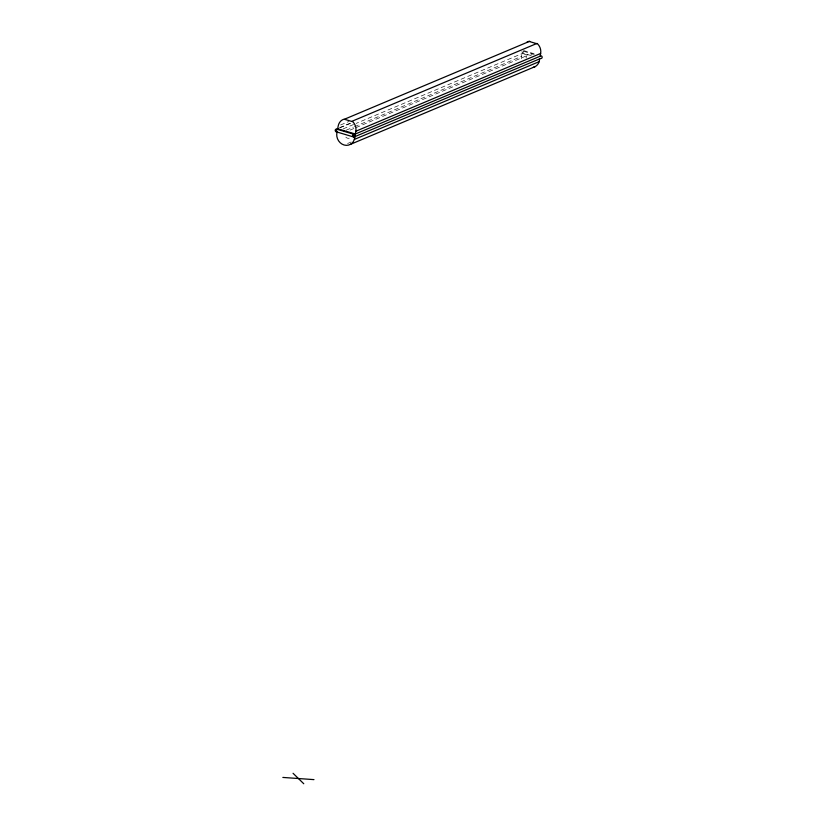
<?xml version="1.0" encoding="UTF-8"?>
<svg xmlns="http://www.w3.org/2000/svg" width="825" height="825" viewBox="0 0 825 825"><rect width="100%" height="100%" fill="white"/><g stroke="black" fill="none" stroke-linecap="round" stroke-linejoin="round"><path stroke-width="0.62" stroke-dasharray="4.12 3.09" d="M521.678 58.719A10.003 8.889 67.2 0 1 521.534 56.368L522.039 53.584L527.959 55.027A3.836 3.413 67.2 0 1 532.104 54.481M523.328 51.418L523.019 53.182L356.173 123.399M526.804 55.718L526.484 56.213A3.836 3.413 67.2 0 0 526.144 58.101M340.56 124.967L348.862 121.481M339.611 127.658L351.429 122.688M340.065 127.751L351.914 122.77M343.148 128.886L354.987 123.905M346.201 130.175L353.306 127.184M354.492 126.689L521.534 56.368M350.048 130.113L354.802 128.112M355.988 127.617L527.783 55.306M347.614 143.498L351.172 142.003M523.493 50.542L534.074 53.707M523.689 51.305L534.27 54.471M531.248 55.636L523.019 53.182A1.392 1.238 67.2 0 1 522.019 51.49M349.253 138.188A3.836 3.413 67.2 0 1 345.84 137.177"/><path stroke-width="1.24" d="M336.239 131.794A1.392 1.238 67.2 0 1 335.239 130.113A1.392 1.238 67.2 0 1 336.713 129.164L354.358 134.423L541.128 55.811A1.392 1.238 67.2 0 1 542.128 57.502A1.392 1.238 67.2 0 1 540.653 58.441L353.884 137.063L336.239 131.794L336.713 129.164L337.693 128.752L355.327 134.021L355.833 131.237A9.91 8.807 67.2 0 0 352.883 121.791L344.066 119.151A9.91 8.807 67.2 0 0 338.198 125.967L337.693 128.752M337.219 131.381L336.724 134.166A10.003 8.889 67.2 0 0 344.066 144.994A10.003 8.889 67.2 0 0 354.358 139.435L539.179 61.638L539.674 58.853M353.884 137.063L354.358 134.423M354.358 139.435L354.863 136.651M540.148 56.224L540.653 53.439A9.91 8.807 67.2 0 0 537.704 43.993L528.887 41.363A9.91 8.807 67.2 0 0 526.793 42.312M344.912 119.047L529.732 41.25M352.162 121.203L536.982 43.416M355.833 131.237L540.653 53.439M350.336 144.406L535.157 66.608M282.851 777.428L313.974 779.625M293.061 773.293L303.765 783.75M539.179 61.638A10.003 8.889 67.2 0 1 533.177 67.361M352.883 135.372A1.392 1.238 67.2 0 0 354.533 137.074A1.392 1.238 67.2 0 0 354.946 134.784A1.392 1.238 67.2 0 0 352.883 135.372"/></g></svg>
